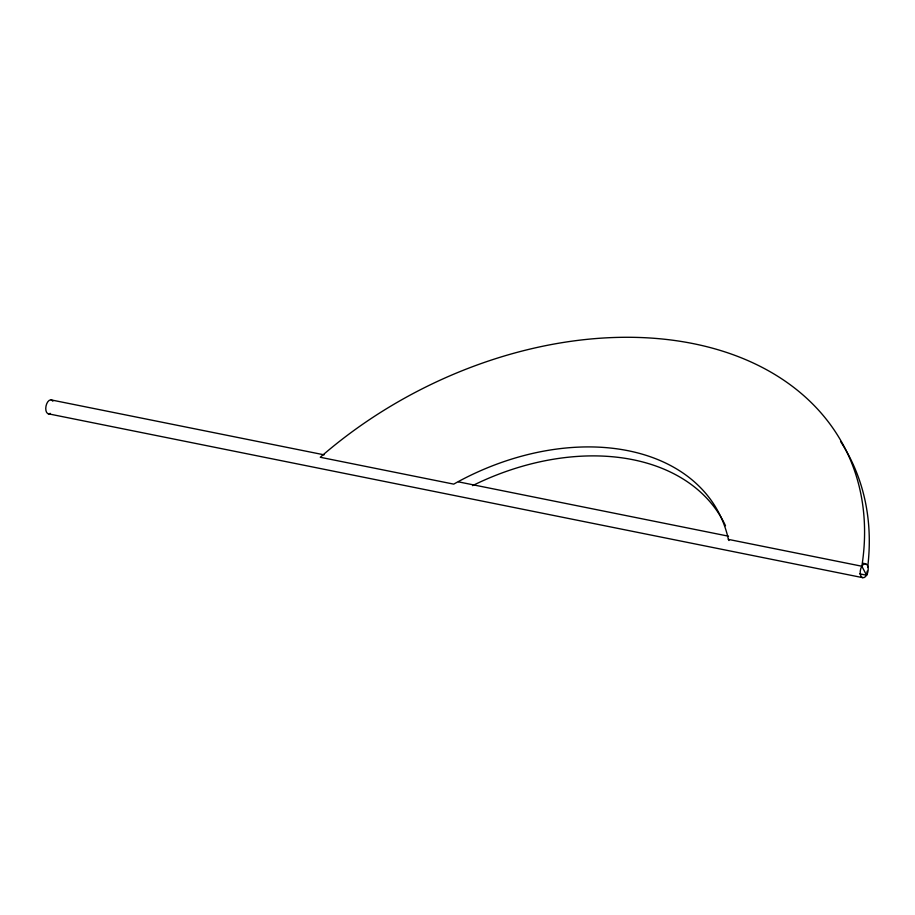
<?xml version="1.0" encoding="UTF-8"?>
<svg xmlns="http://www.w3.org/2000/svg" width="915" height="915" viewBox="0 0 915 915"><rect width="100%" height="100%" fill="white"/><g stroke="black" fill="none" stroke-linecap="round" stroke-linejoin="round"><path stroke-width="1.37" d="M51.229 399.935L324.116 454.835M458.449 481.862L728.534 536.201M862.868 563.24L865.67 563.8A7.08 3.843 -78.6 0 1 866.711 574.963A7.08 3.843 -78.6 0 1 860.226 573.431A7.08 3.843 -78.6 0 1 865.67 563.8M861.85 566.236A354.254 247.416 -27.7 0 0 693.295 343.64A354.254 247.416 -27.7 0 0 320.261 457.271L453.726 484.126A212.555 148.447 -27.7 0 1 728.386 539.393L861.85 566.236L866.562 575.215L859.608 573.819M48.301 413.797L862.742 577.662M728.386 539.393L728.981 540.513M840.565 441.499A354.254 247.416 -27.7 0 1 867.683 567.197M867.168 571.12A354.254 247.416 -27.7 0 1 866.562 575.215M472.563 485.636A212.555 148.447 -27.7 0 1 725.515 525.77M50.279 413.374A7.08 3.843 -78.6 0 1 46.025 405.986A7.08 3.843 -78.6 0 1 52.853 401.205"/></g></svg>
